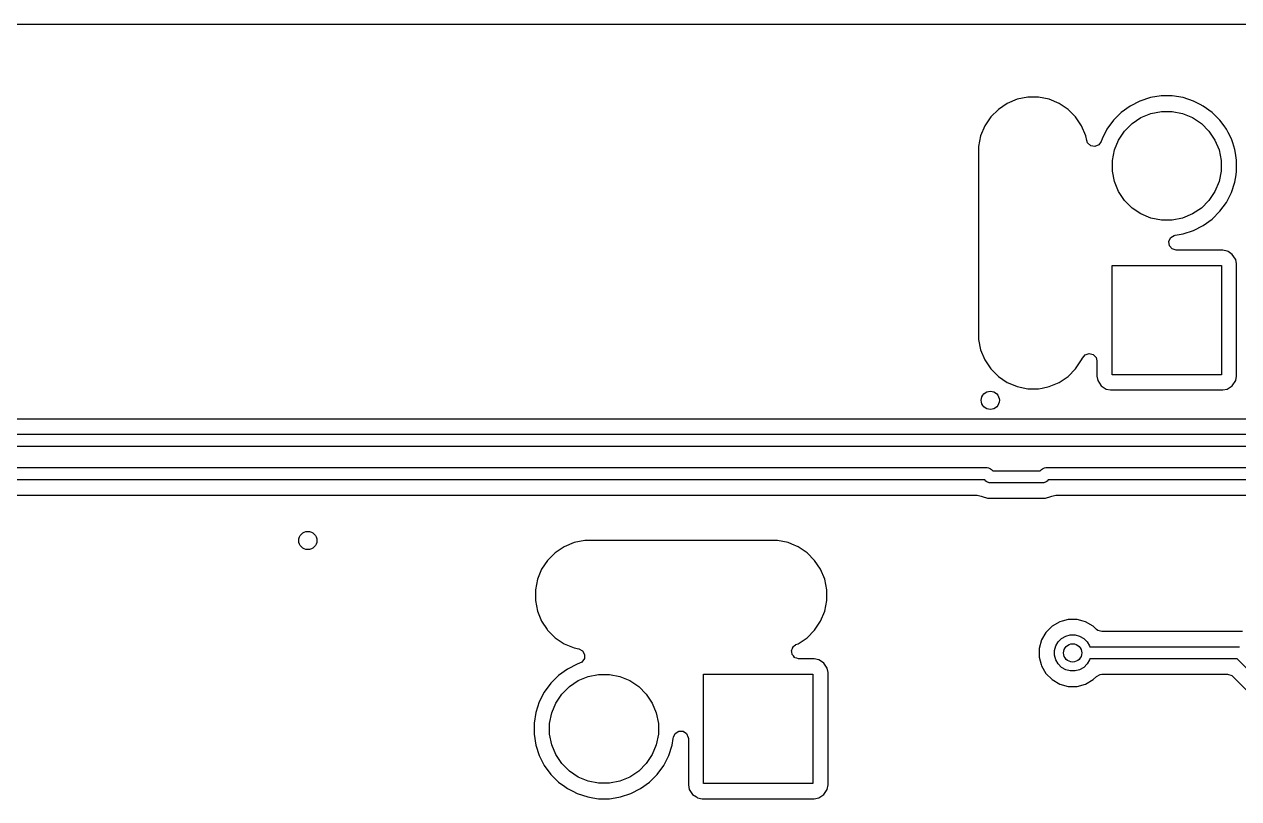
# Model space of a CAD drawing. Extents: x 45 to 205, y -97 to -37.
# Drawn here: x 112.18 to 132.19, y -50.15 to -37.4 of the extents above; entities that cross this region are included whole.
import ezdxf

# ---------------------------------------------------------------- set-up
doc = ezdxf.new("R2010")
doc.units = 0
doc.layers.add('BLACK', color=7, linetype='CONTINUOUS')

msp = doc.modelspace()

# ---------------------------------------------------------------- linework, layer by layer
at = {"layer": 'BLACK', "linetype": 'CONTINUOUS'}
for p, q in [((45.52449, -37.40057), (186.388302, -37.40057)), ((128.711296, -38.59957), (128.537331, -38.634173)), ((128.711299, -38.59957), (128.711296, -38.59957)), ((128.888681, -38.59957), (128.711299, -38.59957)), ((128.888684, -38.59957), (128.888681, -38.59957)), ((129.062648, -38.634173), (128.888684, -38.59957)), ((130.730579, -38.607899), (130.558353, -38.663857)), ((130.909439, -38.57957), (130.730579, -38.607899)), ((130.909444, -38.57957), (130.909439, -38.57957)), ((131.090536, -38.57957), (130.909444, -38.57957)), ((131.090541, -38.57957), (131.090536, -38.57957)), ((131.2694, -38.607899), (131.090541, -38.57957)), ((131.441626, -38.663857), (131.2694, -38.607899)), ((128.225951, -38.800608), (128.100528, -38.926031)), ((128.225955, -38.800605), (128.225951, -38.800608)), ((128.373436, -38.70206), (128.225955, -38.800605)), ((128.373449, -38.702053), (128.373436, -38.70206)), ((128.537322, -38.634176), (128.373449, -38.702053)), ((128.537331, -38.634173), (128.537322, -38.634176)), ((129.062657, -38.634176), (129.062648, -38.634173)), ((129.22653, -38.702053), (129.062657, -38.634176)), ((129.226543, -38.70206), (129.22653, -38.702053)), ((129.374024, -38.800605), (129.226543, -38.70206)), ((129.374028, -38.800608), (129.374024, -38.800605)), ((129.499451, -38.926031), (129.374028, -38.800608)), ((130.396992, -38.746076), (130.250495, -38.852511)), ((130.55835, -38.663858), (130.396992, -38.746076)), ((130.558353, -38.663857), (130.55835, -38.663858)), ((131.441629, -38.663858), (131.441626, -38.663857)), ((131.55129, -38.719734), (131.441629, -38.663858)), ((131.602984, -38.746074), (131.55129, -38.719734)), ((131.602986, -38.746075), (131.602984, -38.746074)), ((131.602987, -38.746076), (131.602986, -38.746075)), ((131.749484, -38.852511), (131.602987, -38.746076)), ((128.100525, -38.926035), (128.00198, -39.073516)), ((128.100528, -38.926031), (128.100525, -38.926035)), ((129.499454, -38.926035), (129.499451, -38.926031)), ((129.597999, -39.073516), (129.499454, -38.926035)), ((130.122431, -38.980575), (130.015996, -39.127072)), ((130.122435, -38.98057), (130.122431, -38.980575)), ((130.25049, -38.852515), (130.122435, -38.98057)), ((130.250495, -38.852511), (130.25049, -38.852515)), ((130.429036, -39.034361), (130.575733, -38.936341)), ((130.575733, -38.936341), (130.738734, -38.868824)), ((130.738734, -38.868824), (130.911775, -38.834404)), ((130.911775, -38.834404), (131.088205, -38.834404)), ((131.088205, -38.834404), (131.261246, -38.868824)), ((131.261246, -38.868824), (131.424247, -38.936341)), ((131.424247, -38.936341), (131.570944, -39.034361)), ((131.749489, -38.852515), (131.749484, -38.852511)), ((131.877544, -38.98057), (131.749489, -38.852515)), ((131.877548, -38.980575), (131.877544, -38.98057)), ((131.945073, -39.073516), (131.877548, -38.980575)), ((128.001973, -39.073529), (127.934096, -39.237402)), ((128.00198, -39.073516), (128.001973, -39.073529)), ((129.598006, -39.073529), (129.597999, -39.073516)), ((129.665883, -39.237402), (129.598006, -39.073529)), ((130.015996, -39.127072), (129.933778, -39.28843)), ((130.206261, -39.305813), (130.304281, -39.159116)), ((130.304281, -39.159116), (130.429036, -39.034361)), ((131.570944, -39.034361), (131.695699, -39.159116)), ((131.695699, -39.159116), (131.793719, -39.305813)), ((131.983986, -39.127076), (131.945073, -39.073516)), ((132.010845, -39.17979), (131.983986, -39.127076)), ((132.066201, -39.28843), (132.010845, -39.17979)), ((127.934093, -39.237411), (127.89949, -39.411374)), ((127.89949, -39.411374), (127.89949, -42.588765)), ((127.934096, -39.237402), (127.934093, -39.237411)), ((129.665886, -39.237411), (129.665883, -39.237402)), ((129.681201, -39.314405), (129.665886, -39.237411)), ((129.696631, -39.354247), (129.681201, -39.314405)), ((129.748106, -39.401491), (129.696631, -39.354247)), ((129.816953, -39.413406), (129.748106, -39.401491)), ((129.881311, -39.386208), (129.816953, -39.413406)), ((129.920749, -39.328532), (129.881311, -39.386208)), ((129.933777, -39.288433), (129.920749, -39.328532)), ((129.933778, -39.28843), (129.933777, -39.288433)), ((130.138744, -39.468814), (130.206261, -39.305813)), ((131.793719, -39.305813), (131.861236, -39.468814)), ((132.066202, -39.288433), (132.066201, -39.28843)), ((132.087586, -39.354247), (132.066202, -39.288433)), ((132.122161, -39.460661), (132.087586, -39.354247)), ((130.104324, -39.641855), (130.138744, -39.468814)), ((131.861236, -39.468814), (131.895656, -39.641855)), ((132.131649, -39.520565), (132.122161, -39.460661)), ((132.15049, -39.639518), (132.131649, -39.520565)), ((130.104324, -39.818285), (130.104324, -39.641855)), ((131.895656, -39.641855), (131.895656, -39.818285)), ((132.15049, -39.820621), (132.15049, -39.639518)), ((130.138744, -39.991326), (130.104324, -39.818285)), ((130.206261, -40.154327), (130.138744, -39.991326)), ((131.861236, -39.991326), (131.793719, -40.154327)), ((131.895656, -39.818285), (131.861236, -39.991326)), ((132.066201, -40.171709), (132.122161, -39.999479)), ((132.122161, -39.999479), (132.141288, -39.878714)), ((132.141288, -39.878714), (132.15049, -39.820621)), ((130.304281, -40.301024), (130.206261, -40.154327)), ((131.793719, -40.154327), (131.695699, -40.301024)), ((131.983986, -40.333064), (132.066201, -40.171709)), ((130.429036, -40.425779), (130.304281, -40.301024)), ((131.695699, -40.301024), (131.570944, -40.425779)), ((131.877543, -40.479571), (131.983986, -40.333064)), ((130.575733, -40.523799), (130.429036, -40.425779)), ((130.738734, -40.591316), (130.575733, -40.523799)), ((130.911775, -40.625736), (130.738734, -40.591316)), ((131.261246, -40.591316), (131.088205, -40.625736)), ((131.424247, -40.523799), (131.261246, -40.591316)), ((131.570944, -40.425779), (131.424247, -40.523799)), ((131.602984, -40.714066), (131.749491, -40.607623)), ((131.749491, -40.607623), (131.877543, -40.479571)), ((131.088205, -40.625736), (130.911775, -40.625736)), ((131.269399, -40.852241), (131.441629, -40.796281)), ((131.441629, -40.796281), (131.602984, -40.714066)), ((131.034383, -40.977923), (131.063408, -40.914367)), ((131.044327, -41.047081), (131.034383, -40.977923)), ((131.063408, -40.914367), (131.068174, -40.911304)), ((131.068174, -40.911304), (131.122186, -40.876593)), ((131.122186, -40.876593), (131.137723, -40.873097)), ((131.137723, -40.873097), (131.205661, -40.862336)), ((131.205661, -40.862336), (131.269399, -40.852241)), ((131.090082, -41.099885), (131.044327, -41.047081)), ((131.157121, -41.11957), (131.090082, -41.099885)), ((131.924664, -41.11957), (131.157121, -41.11957)), ((131.924667, -41.11957), (131.924664, -41.11957)), ((131.997725, -41.134102), (131.924667, -41.11957)), ((131.997729, -41.134103), (131.997725, -41.134102)), ((132.010459, -41.142609), (131.997729, -41.134103)), ((132.080591, -41.189469), (132.010459, -41.142609)), ((132.134051, -41.269479), (132.080591, -41.189469)), ((130.09999, -43.17007), (130.09999, -41.37007)), ((130.09999, -41.37007), (131.89999, -41.37007)), ((131.89999, -41.37007), (131.89999, -43.17007)), ((132.135956, -41.27233), (132.134051, -41.269479)), ((132.135957, -41.272334), (132.135956, -41.27233)), ((132.150489, -41.345391), (132.135957, -41.272334)), ((132.15049, -41.345393), (132.150489, -41.345391)), ((132.15049, -41.345396), (132.15049, -41.345393)), ((132.15049, -43.194744), (132.15049, -41.345396)), ((127.89949, -42.588765), (127.934093, -42.762728)), ((127.934093, -42.762728), (127.934096, -42.762737)), ((127.934096, -42.762737), (128.001973, -42.92661)), ((128.001973, -42.92661), (128.00198, -42.926623)), ((128.00198, -42.926623), (128.100525, -43.074104)), ((129.499454, -43.074105), (129.598003, -42.926617)), ((129.598003, -42.926617), (129.610928, -42.89541)), ((129.610928, -42.89541), (129.654769, -42.841008)), ((129.654769, -42.841008), (129.721063, -42.818942)), ((129.721063, -42.818942), (129.788762, -42.83622)), ((129.788762, -42.83622), (129.836373, -42.887357)), ((129.836373, -42.887357), (129.84949, -42.942863)), ((129.84949, -42.942863), (129.84949, -43.194748)), ((128.100525, -43.074104), (128.100528, -43.074108)), ((128.100528, -43.074108), (128.225951, -43.199531)), ((128.225951, -43.199531), (128.225955, -43.199534)), ((128.225955, -43.199534), (128.373436, -43.298079)), ((129.226537, -43.298083), (129.374025, -43.199534)), ((129.374025, -43.199534), (129.499454, -43.074105)), ((129.84949, -43.194748), (129.864022, -43.267805)), ((131.89999, -43.17007), (130.09999, -43.17007)), ((132.135956, -43.26781), (132.15049, -43.194744)), ((128.373436, -43.298079), (128.373449, -43.298086)), ((128.373449, -43.298086), (128.496353, -43.348993)), ((128.496353, -43.348993), (128.537324, -43.365964)), ((128.537324, -43.365964), (128.537326, -43.365964)), ((128.537326, -43.365964), (128.537331, -43.365966)), ((128.537331, -43.365966), (128.711294, -43.400569)), ((128.711294, -43.400569), (128.711297, -43.40057)), ((128.711297, -43.40057), (128.711299, -43.40057)), ((128.711299, -43.40057), (128.888683, -43.40057)), ((128.888683, -43.40057), (128.888684, -43.400569)), ((128.888684, -43.400569), (128.946672, -43.389034)), ((128.946672, -43.389034), (129.062648, -43.365966)), ((129.062648, -43.365966), (129.062651, -43.365964)), ((129.062651, -43.365964), (129.062656, -43.365964)), ((129.062656, -43.365964), (129.226537, -43.298083)), ((129.864022, -43.267805), (129.864023, -43.267809)), ((129.864023, -43.267809), (129.864024, -43.26781)), ((129.864024, -43.26781), (129.919389, -43.350671)), ((129.919389, -43.350671), (130.00225, -43.406036)), ((130.00225, -43.406036), (130.002254, -43.406037)), ((130.002254, -43.406037), (130.075311, -43.420569)), ((131.924667, -43.420569), (131.99773, -43.406036)), ((131.99773, -43.406036), (132.080591, -43.350671)), ((132.080591, -43.350671), (132.135956, -43.26781)), ((130.075311, -43.420569), (130.075314, -43.42057)), ((130.075314, -43.42057), (130.075316, -43.42057)), ((130.075316, -43.42057), (131.924666, -43.42057)), ((131.924666, -43.42057), (131.924667, -43.420569)), ((172.928446, -43.89957), (69.503846, -43.89957)), ((69.54999, -44.15007), (168.24999, -44.15007)), ((168.24999, -44.35007), (69.591412, -44.35007)), ((100.74999, -44.70007), (128.042884, -44.70007)), ((128.042884, -44.70007), (128.062393, -44.701991)), ((128.062393, -44.701991), (128.098441, -44.716923)), ((128.098441, -44.716923), (128.113595, -44.729359)), ((128.113595, -44.729359), (128.134306, -44.75007)), ((128.134306, -44.75007), (128.915675, -44.75007)), ((128.915675, -44.75007), (128.936386, -44.729359)), ((128.936386, -44.729359), (128.951539, -44.716923)), ((128.951539, -44.716923), (128.987587, -44.701991)), ((128.987587, -44.701991), (129.007096, -44.70007)), ((129.007096, -44.70007), (173.238392, -44.70007)), ((128.001463, -44.90007), (100.791412, -44.90007)), ((128.022174, -44.920781), (128.001463, -44.90007)), ((128.037327, -44.933217), (128.022174, -44.920781)), ((128.073375, -44.948149), (128.037327, -44.933217)), ((128.092884, -44.95007), (128.073375, -44.948149)), ((128.957096, -44.95007), (128.092884, -44.95007)), ((128.976605, -44.948149), (128.957096, -44.95007)), ((129.012653, -44.933217), (128.976605, -44.948149)), ((129.027807, -44.920781), (129.012653, -44.933217)), ((129.048518, -44.90007), (129.027807, -44.920781)), ((173.279814, -44.90007), (129.048518, -44.90007)), ((100.946534, -45.15057), (127.87914, -45.15057)), ((127.87914, -45.15057), (127.941138, -45.167182)), ((127.941138, -45.167182), (127.957596, -45.176684)), ((127.957596, -45.176684), (128.04674, -45.20057)), ((128.04674, -45.20057), (128.046741, -45.20057)), ((128.046741, -45.20057), (128.046742, -45.20057)), ((128.046742, -45.20057), (129.003238, -45.20057)), ((129.003238, -45.20057), (129.00324, -45.20057)), ((129.00324, -45.20057), (129.092384, -45.176684)), ((129.092384, -45.176684), (129.108841, -45.167182)), ((129.108841, -45.167182), (129.17084, -45.15057)), ((129.17084, -45.15057), (139.854446, -45.15057)), ((121.073447, -46.002125), (120.925977, -46.100664)), ((121.073461, -46.002118), (121.073447, -46.002125)), ((121.237319, -45.934242), (121.073461, -46.002118)), ((121.237329, -45.934239), (121.237319, -45.934242)), ((121.411297, -45.899631), (121.237329, -45.934239)), ((121.438717, -45.899631), (121.411297, -45.899631)), ((121.439657, -45.89957), (121.438717, -45.899631)), ((121.499982, -45.89957), (121.439657, -45.89957)), ((121.557565, -45.899569), (121.499982, -45.89957)), ((121.557568, -45.89957), (121.557565, -45.899569)), ((124.499982, -45.89957), (121.557568, -45.89957)), ((124.588676, -45.899569), (124.499982, -45.89957)), ((124.588678, -45.899569), (124.588676, -45.899569)), ((124.762661, -45.934173), (124.588678, -45.899569)), ((124.82321, -45.959252), (124.762661, -45.934173)), ((124.926549, -46.002054), (124.82321, -45.959252)), ((124.92655, -46.002055), (124.926548, -46.002054)), ((124.926548, -46.002054), (124.926549, -46.002054)), ((124.963793, -46.026939), (124.92655, -46.002055)), ((120.925971, -46.100669), (120.800557, -46.226086)), ((120.925977, -46.100664), (120.925971, -46.100669)), ((125.074043, -46.100603), (124.963793, -46.026939)), ((125.074046, -46.100606), (125.074043, -46.100603)), ((125.199482, -46.22604), (125.074046, -46.100606)), ((120.702007, -46.373579), (120.634137, -46.537435)), ((120.702013, -46.373568), (120.702007, -46.373579)), ((120.800555, -46.226088), (120.702013, -46.373568)), ((120.800557, -46.226086), (120.800555, -46.226088)), ((125.298036, -46.373534), (125.199482, -46.22604)), ((125.365922, -46.537422), (125.298036, -46.373534)), ((120.634132, -46.537452), (120.59953, -46.711409)), ((120.634137, -46.537435), (120.634132, -46.537452)), ((125.365922, -46.537426), (125.365922, -46.537422)), ((125.365923, -46.537427), (125.365922, -46.537426)), ((125.40053, -46.711401), (125.365923, -46.537427)), ((120.59953, -46.711409), (120.59953, -46.88879)), ((125.40053, -46.711404), (125.40053, -46.711401)), ((125.40053, -46.888796), (125.40053, -46.711404)), ((120.59953, -46.88879), (120.634132, -47.062747)), ((125.365922, -47.062778), (125.40053, -46.888796)), ((120.634132, -47.062747), (120.634137, -47.062764)), ((120.634137, -47.062764), (120.702007, -47.22662)), ((125.298036, -47.226666), (125.365922, -47.062778)), ((129.377515, -47.19957), (129.276393, -47.226666)), ((129.522465, -47.19957), (129.377515, -47.19957)), ((129.623587, -47.226666), (129.522465, -47.19957)), ((120.702007, -47.22662), (120.702009, -47.226625)), ((120.702009, -47.226625), (120.702011, -47.226628)), ((120.702011, -47.226628), (120.793298, -47.363251)), ((120.793298, -47.363251), (120.800555, -47.374111)), ((120.800555, -47.374111), (120.800557, -47.374113)), ((120.800557, -47.374113), (120.925971, -47.49953)), ((125.074046, -47.499594), (125.199482, -47.37416)), ((125.199482, -47.37416), (125.298036, -47.226666)), ((129.009478, -47.412058), (128.937007, -47.537581)), ((129.009483, -47.412052), (129.009478, -47.412058)), ((129.111972, -47.309563), (129.009483, -47.412052)), ((129.111978, -47.309558), (129.111972, -47.309563)), ((129.237501, -47.237087), (129.111978, -47.309558)), ((129.276393, -47.226666), (129.237501, -47.237087)), ((129.662479, -47.237087), (129.623587, -47.226666)), ((129.788001, -47.309558), (129.662478, -47.237087)), ((129.662478, -47.237087), (129.662479, -47.237087)), ((129.788007, -47.309563), (129.788001, -47.309558)), ((129.841695, -47.363251), (129.788007, -47.309563)), ((129.862337, -47.379885), (129.841695, -47.363251)), ((129.929376, -47.39957), (129.862337, -47.379885)), ((132.246133, -47.39957), (129.929376, -47.39957)), ((120.925971, -47.49953), (120.925977, -47.499535)), ((120.925977, -47.499535), (121.073447, -47.598074)), ((121.073447, -47.598074), (121.073451, -47.598076)), ((121.073451, -47.598076), (121.073457, -47.59808)), ((121.073457, -47.59808), (121.237329, -47.665961)), ((124.882302, -47.617412), (124.888715, -47.613815)), ((124.888715, -47.613815), (124.92655, -47.598145)), ((124.92655, -47.598145), (125.074046, -47.499594)), ((128.937006, -47.537585), (128.89949, -47.677595)), ((128.937007, -47.537581), (128.937006, -47.537585)), ((129.172826, -47.635265), (129.211984, -47.567442)), ((129.211984, -47.567442), (129.267362, -47.512064)), ((129.267362, -47.512064), (129.335185, -47.472906)), ((129.335185, -47.472906), (129.410832, -47.452637)), ((129.410832, -47.452637), (129.489148, -47.452637)), ((129.489148, -47.452637), (129.564795, -47.472906)), ((129.564795, -47.472906), (129.632618, -47.512064)), ((129.632618, -47.512064), (129.687996, -47.567442)), ((129.687996, -47.567442), (129.727154, -47.635265)), ((121.237329, -47.665961), (121.314334, -47.681279)), ((121.314334, -47.681279), (121.376243, -47.713665)), ((121.376243, -47.713665), (121.410816, -47.774382)), ((121.410816, -47.774382), (121.407075, -47.844151)), ((124.820208, -47.707923), (124.82181, -47.704414)), ((124.82467, -47.738959), (124.820208, -47.707923)), ((124.821492, -47.700573), (124.833705, -47.677595)), ((124.82181, -47.704414), (124.821492, -47.700573)), ((124.827258, -47.770205), (124.82467, -47.738959)), ((124.829603, -47.773265), (124.827258, -47.770205)), ((124.830152, -47.777081), (124.829603, -47.773265)), ((124.850675, -47.800766), (124.830152, -47.777081)), ((124.833705, -47.677595), (124.836207, -47.672888)), ((124.836207, -47.672888), (124.849233, -47.644367)), ((124.849233, -47.644367), (124.853, -47.641295)), ((124.869754, -47.825665), (124.850675, -47.800766)), ((124.853, -47.641295), (124.854286, -47.638878)), ((124.854286, -47.638878), (124.864157, -47.632201)), ((124.864157, -47.632201), (124.882302, -47.617412)), ((128.89949, -47.677595), (128.89949, -47.822545)), ((129.152557, -47.710912), (129.172826, -47.635265)), ((129.152557, -47.789228), (129.152557, -47.710912)), ((129.172826, -47.864875), (129.152557, -47.789228)), ((129.727154, -47.635265), (129.731121, -47.65007)), ((129.731121, -47.65007), (132.19999, -47.65007)), ((121.28835, -47.933859), (121.126992, -48.016076)), ((121.328458, -47.920827), (121.28835, -47.933859)), ((121.366208, -47.900822), (121.328458, -47.920827)), ((121.407075, -47.844151), (121.366208, -47.900822)), ((124.873383, -47.826972), (124.869754, -47.825665)), ((124.875907, -47.829885), (124.873383, -47.826972)), ((124.905981, -47.838715), (124.875907, -47.829885)), ((124.935489, -47.849346), (124.905981, -47.838715)), ((124.939247, -47.848484), (124.935489, -47.849346)), ((124.942946, -47.84957), (124.939247, -47.848484)), ((125.194664, -47.84957), (124.942946, -47.84957)), ((125.194667, -47.84957), (125.194664, -47.84957)), ((125.267725, -47.864102), (125.194667, -47.84957)), ((125.267729, -47.864103), (125.267725, -47.864102)), ((125.293659, -47.881429), (125.267729, -47.864103)), ((125.350591, -47.919469), (125.293659, -47.881429)), ((125.405956, -48.00233), (125.350591, -47.919469)), ((125.405957, -48.002334), (125.405956, -48.00233)), ((125.420489, -48.075391), (125.405957, -48.002334)), ((128.89949, -47.822545), (128.931118, -47.940581)), ((128.931118, -47.940581), (128.937007, -47.962558)), ((128.937007, -47.962558), (129.009478, -48.088081)), ((129.211984, -47.932698), (129.172826, -47.864875)), ((129.267362, -47.988076), (129.211984, -47.932698)), ((129.335185, -48.027234), (129.267362, -47.988076)), ((129.632618, -47.988076), (129.564795, -48.027234)), ((129.687996, -47.932698), (129.632618, -47.988076)), ((129.727154, -47.864875), (129.687996, -47.932698)), ((129.731121, -47.85007), (129.727154, -47.864875)), ((132.158568, -47.85007), (129.731121, -47.85007)), ((133.12499, -48.816492), (132.158568, -47.85007)), ((120.98049, -48.122515), (120.852435, -48.25057)), ((120.980495, -48.122511), (120.98049, -48.122515)), ((121.126992, -48.016076), (120.980495, -48.122511)), ((121.159036, -48.304361), (121.305733, -48.206341)), ((121.305733, -48.206341), (121.468734, -48.138824)), ((121.468734, -48.138824), (121.641775, -48.104404)), ((121.641775, -48.104404), (121.818205, -48.104404)), ((121.818205, -48.104404), (121.991246, -48.138824)), ((121.991246, -48.138824), (122.154247, -48.206341)), ((122.154247, -48.206341), (122.300944, -48.304361)), ((123.36999, -49.90007), (123.36999, -48.10007)), ((123.36999, -48.10007), (125.16999, -48.10007)), ((125.16999, -48.10007), (125.16999, -49.90007)), ((125.42049, -48.075393), (125.420489, -48.075391)), ((125.42049, -48.075396), (125.42049, -48.075393)), ((125.42049, -49.924744), (125.42049, -48.075396)), ((129.009478, -48.088081), (129.00948, -48.088083)), ((129.00948, -48.088083), (129.009481, -48.088085)), ((129.009481, -48.088085), (129.111975, -48.190579)), ((129.111975, -48.190579), (129.111976, -48.19058)), ((129.111976, -48.19058), (129.111978, -48.190581)), ((129.111978, -48.190581), (129.237501, -48.263052)), ((129.410832, -48.047503), (129.335185, -48.027234)), ((129.489148, -48.047503), (129.410832, -48.047503)), ((129.564795, -48.027234), (129.489148, -48.047503)), ((129.662475, -48.263054), (129.788005, -48.190579)), ((129.788005, -48.190579), (129.841695, -48.136889)), ((129.841695, -48.136889), (129.903018, -48.103404)), ((129.903018, -48.103404), (129.929376, -48.10057)), ((129.929376, -48.10057), (132.003446, -48.10057)), ((132.003446, -48.10057), (132.070485, -48.120255)), ((132.070485, -48.120255), (132.091127, -48.136889)), ((132.091127, -48.136889), (132.838171, -48.883933)), ((120.745996, -48.397072), (120.663778, -48.55843)), ((120.852431, -48.250575), (120.745996, -48.397072)), ((120.852435, -48.25057), (120.852431, -48.250575)), ((121.034281, -48.429116), (121.159036, -48.304361)), ((122.300944, -48.304361), (122.425699, -48.429116)), ((129.237501, -48.263052), (129.237502, -48.263052)), ((129.237502, -48.263052), (129.237505, -48.263054)), ((129.237505, -48.263054), (129.377515, -48.30057)), ((129.377515, -48.30057), (129.377518, -48.30057)), ((129.377518, -48.30057), (129.522462, -48.30057)), ((129.522462, -48.30057), (129.522465, -48.30057)), ((129.522465, -48.30057), (129.662475, -48.263054)), ((120.663777, -48.558433), (120.607819, -48.730659)), ((120.663778, -48.55843), (120.663777, -48.558433)), ((120.868744, -48.738814), (120.936261, -48.575813)), ((120.936261, -48.575813), (121.034281, -48.429116)), ((122.425699, -48.429116), (122.523719, -48.575813)), ((122.523719, -48.575813), (122.591236, -48.738814)), ((120.607819, -48.730659), (120.57949, -48.909518)), ((120.834324, -48.911855), (120.868744, -48.738814)), ((122.591236, -48.738814), (122.625656, -48.911855)), ((120.57949, -48.909518), (120.57949, -49.090621)), ((120.834324, -49.088285), (120.834324, -48.911855)), ((122.625656, -48.911855), (122.625656, -49.088285)), ((120.57949, -49.090621), (120.607819, -49.26948)), ((120.868744, -49.261326), (120.834324, -49.088285)), ((122.625656, -49.088285), (122.591236, -49.261326)), ((122.852161, -49.269479), (122.869944, -49.157201)), ((122.869944, -49.157201), (122.873017, -49.137803)), ((122.873017, -49.137803), (122.902946, -49.074668)), ((122.902946, -49.074668), (122.962258, -49.037737)), ((122.962258, -49.037737), (123.032121, -49.038735)), ((123.032121, -49.038735), (123.090353, -49.077345)), ((123.090353, -49.077345), (123.118467, -49.141309)), ((123.118467, -49.141309), (123.11949, -49.157201)), ((123.11949, -49.157201), (123.11949, -49.924748)), ((120.607819, -49.26948), (120.663777, -49.441706)), ((120.936261, -49.424327), (120.868744, -49.261326)), ((122.591236, -49.261326), (122.523719, -49.424327)), ((122.796201, -49.441709), (122.852161, -49.269479)), ((120.663777, -49.441706), (120.663778, -49.441709)), ((120.663778, -49.441709), (120.745996, -49.603067)), ((120.745996, -49.603067), (120.852431, -49.749564)), ((121.034281, -49.571024), (120.936261, -49.424327)), ((121.159036, -49.695779), (121.034281, -49.571024)), ((122.425699, -49.571024), (122.300944, -49.695779)), ((122.523719, -49.424327), (122.425699, -49.571024)), ((122.607543, -49.749571), (122.713986, -49.603064)), ((122.713986, -49.603064), (122.796201, -49.441709)), ((120.852431, -49.749564), (120.852435, -49.749569)), ((120.852435, -49.749569), (120.98049, -49.877624)), ((121.305733, -49.793799), (121.159036, -49.695779)), ((121.468734, -49.861316), (121.305733, -49.793799)), ((122.154247, -49.793799), (121.991246, -49.861316)), ((122.300944, -49.695779), (122.154247, -49.793799)), ((122.479491, -49.877623), (122.607543, -49.749571)), ((120.98049, -49.877624), (120.980495, -49.877628)), ((120.980495, -49.877628), (121.082602, -49.951812)), ((121.082602, -49.951812), (121.126996, -49.984066)), ((121.126996, -49.984066), (121.214253, -50.028526)), ((121.641775, -49.895736), (121.468734, -49.861316)), ((121.818205, -49.895736), (121.641775, -49.895736)), ((121.991246, -49.861316), (121.818205, -49.895736)), ((122.171629, -50.066281), (122.332984, -49.984066)), ((122.332984, -49.984066), (122.479491, -49.877623)), ((123.11949, -49.924748), (123.134022, -49.997805)), ((123.134022, -49.997805), (123.134023, -49.997809)), ((123.134023, -49.997809), (123.134024, -49.99781)), ((123.134024, -49.99781), (123.189389, -50.080671)), ((125.16999, -49.90007), (123.36999, -49.90007)), ((125.350591, -50.080671), (125.405956, -49.99781)), ((125.405956, -49.99781), (125.42049, -49.924744)), ((121.214253, -50.028526), (121.28835, -50.066281)), ((121.28835, -50.066281), (121.288353, -50.066282)), ((121.288353, -50.066282), (121.374466, -50.094261)), ((121.374466, -50.094261), (121.460581, -50.122241)), ((121.460581, -50.122241), (121.543419, -50.135361)), ((121.543419, -50.135361), (121.639439, -50.15057)), ((121.639439, -50.15057), (121.639444, -50.15057)), ((121.639444, -50.15057), (121.820541, -50.15057)), ((121.820541, -50.15057), (121.9123, -50.136036)), ((121.9123, -50.136036), (121.999399, -50.122241)), ((121.999399, -50.122241), (122.171629, -50.066281)), ((123.189389, -50.080671), (123.251604, -50.122241)), ((123.251604, -50.122241), (123.27225, -50.136036)), ((123.27225, -50.136036), (123.272254, -50.136037)), ((123.272254, -50.136037), (123.345311, -50.150569)), ((123.345311, -50.150569), (123.345314, -50.15057)), ((123.345314, -50.15057), (123.345316, -50.15057)), ((123.345316, -50.15057), (125.194666, -50.15057)), ((125.194666, -50.15057), (125.194667, -50.150569)), ((125.194667, -50.150569), (125.26773, -50.136036)), ((125.26773, -50.136036), (125.350591, -50.080671))]:
    msp.add_line(p, q, dxfattribs=at)
at = {"layer": 'BLACK'}
for centre in [(128.09295, -43.590988), (116.84999, -45.90007), (129.44999, -47.75007)]:
    msp.add_circle(centre, 0.15, dxfattribs=at)

doc.saveas('drawing.dxf')
